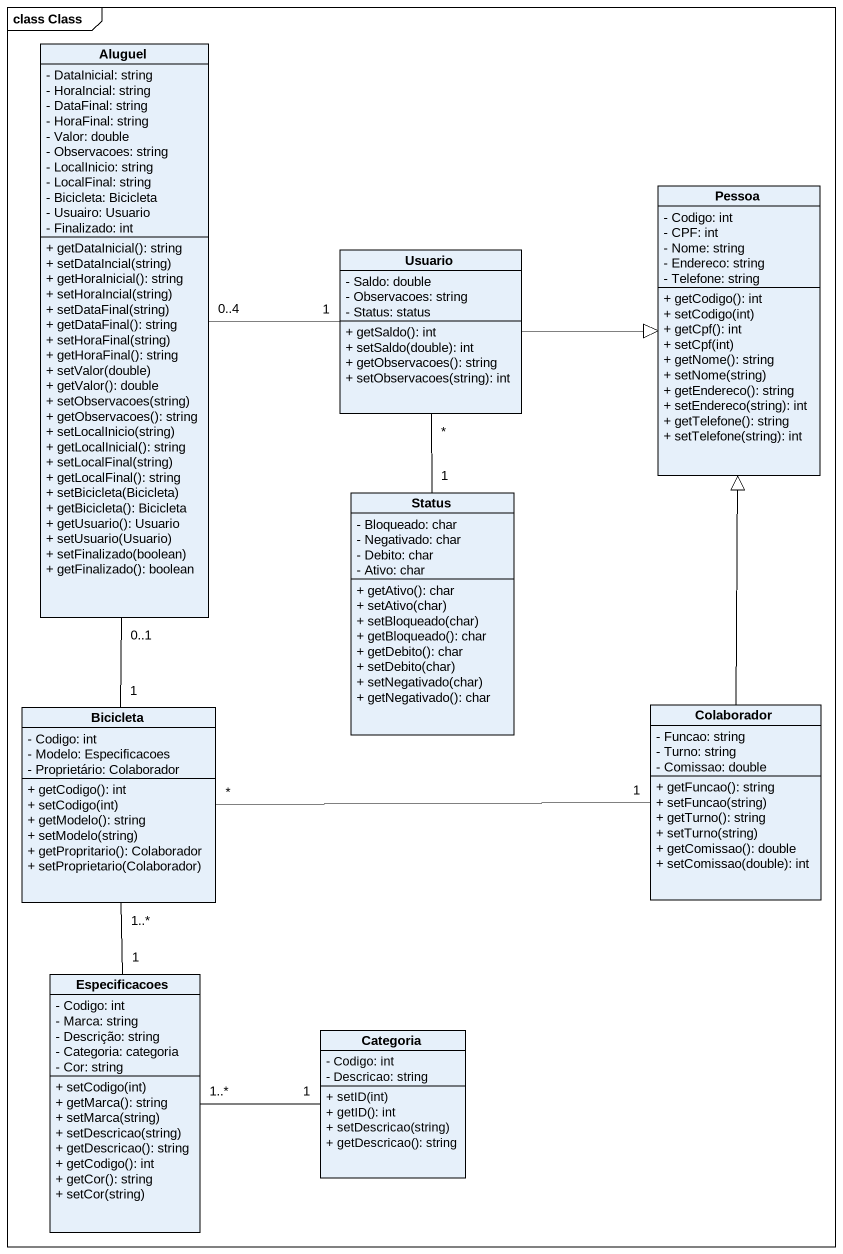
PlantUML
@startuml
mainframe class Class
hide circle
hide empty members
skinparam classAttributeIconSize 0
class Aluguel {
  - DataInicial: string
  - HoraIncial: string
  - DataFinal: string
  - HoraFinal: string
  - Valor: double
  - Observacoes: string
  - LocalInicio: string
  - LocalFinal: string
  - Bicicleta: Bicicleta
  - Usuairo: Usuario
  - Finalizado: int
  + getDataInicial(): string
  + setDataIncial(string)
  + getHoraInicial(): string
  + setHoraIncial(string)
  + setDataFinal(string)
  + getDataFinal(): string
  + setHoraFinal(string)
  + getHoraFinal(): string
  + setValor(double)
  + getValor(): double
  + setObservacoes(string)
  + getObservacoes(): string
  + setLocalInicio(string)
  + getLocalInicial(): string
  + setLocalFinal(string)
  + getLocalFinal(): string
  + setBicicleta(Bicicleta)
  + getBicicleta(): Bicicleta
  + getUsuario(): Usuario
  + setUsuario(Usuario)
  + setFinalizado(boolean)
  + getFinalizado(): boolean
}
class Pessoa {
  - Codigo: int
  - CPF: int
  - Nome: string
  - Endereco: string
  - Telefone: string
  + getCodigo(): int
  + setCodigo(int)
  + getCpf(): int
  + setCpf(int)
  + getNome(): string
  + setNome(string)
  + getEndereco(): string
  + setEndereco(string): int
  + getTelefone(): string
  + setTelefone(string): int
}
class Usuario {
  - Saldo: double
  - Observacoes: string
  - Status: status
  + getSaldo(): int
  + setSaldo(double): int
  + getObservacoes(): string
  + setObservacoes(string): int
}
class Status {
  - Bloqueado: char
  - Negativado: char
  - Debito: char
  - Ativo: char
  + getAtivo(): char
  + setAtivo(char)
  + setBloqueado(char)
  + getBloqueado(): char
  + getDebito(): char
  + setDebito(char)
  + setNegativado(char)
  + getNegativado(): char
}
class Bicicleta {
  - Codigo: int
  - Modelo: Especificacoes
  - Proprietário: Colaborador
  + getCodigo(): int
  + setCodigo(int)
  + getModelo(): string
  + setModelo(string)
  + getPropritario(): Colaborador
  + setProprietario(Colaborador)
}
class Colaborador {
  - Funcao: string
  - Turno: string
  - Comissao: double
  + getFuncao(): string
  + setFuncao(string)
  + getTurno(): string
  + setTurno(string)
  + getComissao(): double
  + setComissao(double): int
}
class Especificacoes {
  - Codigo: int
  - Marca: string
  - Descrição: string
  - Categoria: categoria
  - Cor: string
  + setCodigo(int)
  + getMarca(): string
  + setMarca(string)
  + setDescricao(string)
  + getDescricao(): string
  + getCodigo(): int
  + getCor(): string
  + setCor(string)
}
class Categoria {
  - Codigo: int
  - Descricao: string
  + setID(int)
  + getID(): int
  + setDescricao(string)
  + getDescricao(): string
}
Aluguel "0..1" -- "1" Bicicleta
Usuario "1" -left- "0..4" Aluguel
Usuario -right-|> Pessoa
Usuario "*" -- "1" Status
Bicicleta "1..*" -- "1" Especificacoes
Colaborador -up-|> Pessoa
Colaborador "1" -left- "*" Bicicleta
Especificacoes "1..*" -right- "1" Categoria
@enduml
